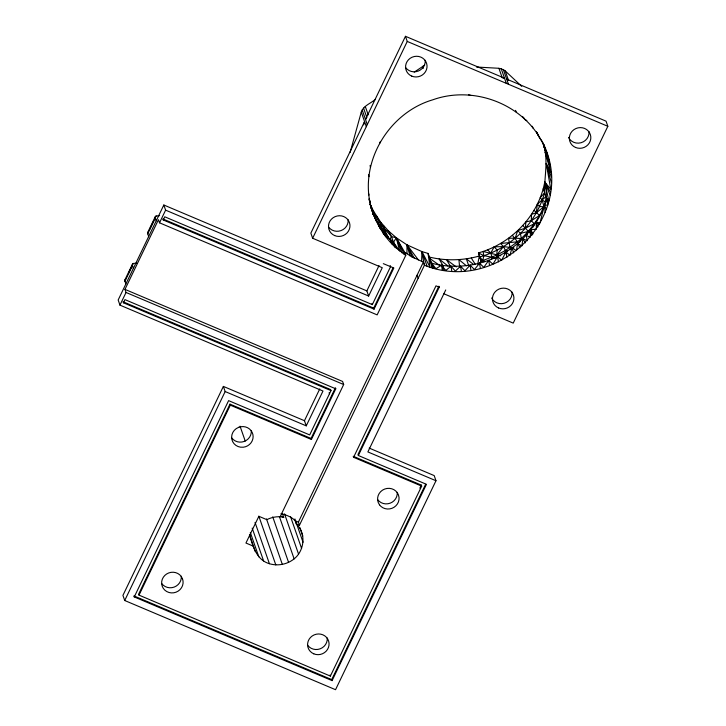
<?xml version="1.0" encoding="UTF-8"?>
<svg xmlns="http://www.w3.org/2000/svg" width="726" height="726" viewBox="0 0 726 726"><rect width="100%" height="100%" fill="white"/><g stroke="black" fill="none" stroke-linecap="round" stroke-linejoin="round"><path stroke-width="1.09" d="M306.245 425.853L304.457 420.708L223.372 386.404L225.16 391.55L306.245 425.853L322.988 391.024L119.953 305.129L126.043 292.469L124.972 289.384L158.45 219.724L159.52 222.809L377.148 314.884L405.734 255.425L395.171 247.158L391.505 236.622L381.849 225.886L374.435 214.261L369.906 204.042L373.264 210.721L380.76 222.292L388.437 230.922L396.332 237.756L404.691 252.294L412.032 256.977L423.385 262.095L424.438 265.226C497.519 294.974 578.731 216.266 543.112 143.194L547.368 154.792M406.959 253.801L406.987 244.871L396.332 237.756L391.505 236.622L388.437 230.922L380.424 228.871M547.876 156.435L545.934 150.763L549.283 161.726L543.955 146.171L549.845 164.63L545.199 152.161L550.925 172.643L546.261 163.613L550.762 189.25L544.754 182.008C538.51 215.794 511.304 243.755 478.461 252.893L479.886 256.968C500.405 250.978 518.918 238.201 531.296 220.695C537.222 212.219 541.741 202.817 544.618 192.871C544.155 177.271 548.357 161.526 543.955 146.171L549.183 161.335M421.579 261.342L421.988 251.613L406.987 244.871L409.963 255.815M517.447 243.882L517.547 241.794L512.375 235.324M543.075 143.104L544.772 147.805C527.575 105.56 475.212 84.552 432.85 99.789C387.348 113.074 356.874 165.655 372.429 211.33L370.487 205.658C375.07 221.33 383.165 235.959 395.171 247.158C386.749 233.463 374.516 221.766 370.487 205.658L371.93 209.696M505.16 253.428L505.423 250.461L503.472 246.577L500.541 243.482L517.547 241.794C530.987 230.351 541.687 215.35 546.977 198.425M529.78 232.865L525.361 228.218L525.905 221.92L531.296 220.695L539.554 215.486L534.046 210.304M497.301 257.077L496.648 255.189L497.201 250.116L494.161 246.849L490.74 253.084L492.092 257.222L491.466 259.227M533.419 226.902L534.291 223.744L531.296 220.695L531.541 214.306L536.296 212.818L537.367 204.079L545.979 196.61M550.526 192.209L544.754 182.008C551.188 203.48 536.813 223.635 522.892 238.709L521.885 245.942L517.593 243.528C494.252 263.456 461.119 271.097 431.435 263.175L428.041 253.419L421.988 251.613L424.093 264.219M550.117 195.149L544.754 182.008L548.838 200.975L546.596 198.552L547.776 205.077L544.427 205.213L539.972 223.054L536.187 222.056L536.396 229.107L530.76 229.806L530.134 237.338L526.196 235.269L527.267 240.769L522.892 238.709L517.593 243.528L516.44 250.597L511.975 247.993L509.906 255.343L505.977 251.967L501.63 260.198L497.564 256.605L492.9 264.219L488.716 260.371L483.806 267.34L479.532 263.248L474.459 269.546L470.121 265.19L464.939 270.798L460.574 266.179L455.374 271.097L451 266.206L445.855 270.426L441.508 265.262L436.008 268.674L431.435 263.175L432.142 267.776L428.041 253.419L429.974 267.132L421.988 251.613L427.079 266.224M477.708 264.137L479.342 256.006C463.097 260.643 445.646 261.051 429.229 257.031M384.254 232.402L384.871 229.625L383.682 225.877M255.298 551.606L249.481 534.59C252.739 545.997 256.487 559.964 269.419 563.721C277.867 566.28 287.251 564.392 294.13 558.875C304.602 550.517 306.299 533.138 296.217 523.845L295.146 520.76C291.453 516.631 286.117 515.07 281.044 513.563M479.378 263.674L481.093 261.042L482.699 260.598L483.897 255.688L483.062 251.459L500.777 255.797M350.104 152.478L361.276 112.094C363.417 105.651 370.732 103.437 375.451 99.335M363.662 124.836L364.57 121.56L310.855 233.119L312.643 238.255L382.266 267.703L368.645 296.045L165.61 210.15L163.822 205.004L366.857 290.899L368.645 296.045M510.269 249.653L508.572 238.237L515.142 238.21L517.756 230.596L525.361 228.218L534.291 223.744M527.13 234.471L528.174 231.449L520.469 233.418L517.756 230.596M379.526 143.621L380.37 141.525M519.662 242.33L521.268 238.518L520.469 233.418M312.643 238.255L407.25 41.436L405.462 36.3L504.516 78.208L502.21 77.755L498.916 68.289L476.456 67.019M125.77 284.156L124.772 280.145L132.386 264.318L133.266 263.456L136.797 263.148M148.603 236.667L147.605 232.656L155.21 216.829L156.09 215.967L159.62 215.658M128.511 273.348L133.266 263.456M149.438 229.815L153.712 220.913M154.665 218.934L156.09 215.967M124.836 281.452L132.441 265.625L132.386 264.318M147.659 233.963L155.273 218.136L155.21 216.829M163.822 205.004L118.166 299.992L119.953 305.129M159.52 222.809L165.61 210.15M358.345 455.511L439.239 287.206L438.885 286.18L357.982 454.485L358.345 455.511L426.452 484.324L332.1 680.625L134.246 596.926L228.608 400.625L309.693 434.928L330.992 390.606L123.42 302.787L124.945 299.62L335.766 388.809L311.409 439.466L230.323 405.162L229.97 404.137L311.055 438.44L311.409 439.466M383.31 263.656L393.837 267.994L374.053 309.158L163.232 219.969L164.748 216.802L372.329 304.611L390.588 266.623L390.234 265.598M223.372 386.404L122.93 595.374L124.718 600.511L335.539 689.7L435.981 480.739L434.193 475.594L369.18 448.087M124.718 600.511L225.16 391.55M405.462 36.3L365.496 119.436L366.857 117.539L363.554 108.074M229.97 404.137L138.657 594.104L139.011 595.129L330.375 676.087L421.688 486.121L421.334 485.095L353.217 456.273L353.58 457.307L421.688 486.121M139.011 595.129L230.323 405.162M304.457 420.708L319.767 388.873M366.857 290.899L379.017 265.607M311.055 438.44L335.403 387.784L335.766 388.809M374.053 309.158L373.69 308.123L392.993 267.967M124.972 289.384L342.599 381.449L343.67 384.535L280.499 515.968L283.739 517.339L282.668 514.253M296.217 523.845L299.466 525.225L298.386 522.139L423.385 262.095M299.466 525.225L424.438 265.226M353.58 457.307L435.999 285.835L439.239 287.206M445.728 289.946L367.873 451.926L435.981 480.739M419.855 488.153L421.334 485.095M332.1 680.625L331.737 679.6L425.599 484.315M498.916 68.289L503.363 69.642L505.26 70.957L508.554 80.423L506.666 79.107L606.047 121.16L607.834 126.297L513.228 323.115L443.885 293.776M396.469 248.301L393.483 242.302L396.332 237.756L399.636 250.996L393.483 242.302L390.18 239.045L386.395 237.184L381.449 228.318L380.851 229.507L377.801 222.465L376.485 221.43L373.681 214.261L375.714 219.896M404.464 252.748L404.691 252.294L405.734 255.425M389.971 239.117L391.505 236.622M495.186 258.565L492.092 257.222L483.897 255.688L478.461 252.893L479.886 256.968L482.699 260.598L496.648 255.189L503.472 246.577L513.972 247.929M380.578 227.283L381.849 225.886L380.76 222.292L388.537 237.883M544.618 192.871L540.235 197.654L542.258 199.977L545.743 202.264M147.605 232.656L148.485 231.794M124.772 280.145L125.652 279.283M536.296 212.818L543.919 206.765L542.258 199.977M517.547 241.794L505.423 250.461L496.648 255.189M414.237 72.119L424.656 65.195M372.483 214.379L374.435 214.261L376.803 216.638L381.849 225.886L378.999 224.57M494.161 246.849L503.472 246.577M543.919 206.765L539.545 206.556L537.367 204.079M515.142 238.21L521.268 238.518M283.739 517.339C278.076 515.932 271.96 517.103 266.805 519.653L258.864 516.295L245.942 543.039L253.537 546.242M479.342 256.006L481.093 261.042L484.133 261.768M468.533 94.761L470.693 95.396M505.423 250.461L507.365 251.132M482.699 260.598L485.522 261.587M407.25 41.436L607.834 126.297M373.69 308.123L162.869 218.934L163.232 219.969M126.043 292.469L343.67 384.535M295.146 520.76L298.386 522.139M331.737 679.6L133.893 595.892L134.246 596.926M526.831 120.552L524.844 119.536L523.655 117.648M429.719 258.474L439.584 265.317M456.282 266.905L446.508 259.708L450.782 266.859M473.788 264.618L466.346 258.828L468.724 265.652M447.96 266.015L439.121 258.973L443.377 266.306M466.41 265.816L458.923 259.59L459.631 267.313M539.2 224.633L536.187 222.056L537.884 226.911M505.26 70.957L521.722 86.358M487.573 249.789L490.74 253.084M522.793 225.514L525.361 228.218M412.032 256.977L406.987 244.871L418.403 259.935M430.182 260.797L432.696 264.146M542.15 141.37L539.218 137.414L537.095 132.758M471.265 257.984L475.339 264.427M522.629 116.45L523.682 118.256M517.593 243.528L519.97 247.802M434.266 268.321L431.435 263.175L432.551 267.885M522.892 238.709L525.197 242.92M406.987 244.871L414.165 258.029M533.002 233.963L530.76 229.806L531.913 235.36M444.076 270.253L441.508 265.262L442.315 269.99M383.137 233.173L381.449 228.318L385.234 235.905M546.415 209.242L544.427 205.213L545.135 212.491M404.418 254.59L396.332 237.756L401.977 252.857M515.524 110.37L516.322 112.149M537.149 132.967L538.447 135.88M381.449 228.318L384.145 234.571M374.725 217.473L374.435 214.261L370.287 204.505L372.483 210.313M536.478 131.696L537.603 134.392M532.294 126.26L533.038 128.103M551.306 176.745L546.261 163.613L551.306 182.662M369.026 198.761L369.788 200.766M379.916 228.064L377.801 222.465L379.063 226.576M373.028 212.936L375.033 218.326M545.199 152.161L550.29 166.771M503.363 69.642L508.454 84.252M543.193 188.805L548.284 203.407M501.221 68.743L506.312 83.345M511.975 247.993L513.663 252.848M422.55 66.293L423.276 68.398M365.287 106.468L368.218 114.88M362.201 109.971L367.283 124.582M361.276 112.094L366.358 126.705M417.087 275.199L418.158 278.285M390.18 239.045L391.877 243.9M371.975 303.586L372.329 304.611M330.992 390.606L330.639 389.572L123.057 301.762L123.42 302.787M329.114 392.739L329.477 393.773M299.811 527.484L302.76 535.96M294.919 518.945L303.032 542.249M290.536 516.658L301.599 548.439M284.547 513.854L298.558 554.11M279.374 516.504L294.13 558.875M330.012 675.053L330.375 676.087M272.74 516.858L288.594 562.405M240.052 426.207L245.234 441.072M266.487 518.918L282.35 564.465M155.273 218.136L156.208 220.84M258.837 516.186L275.807 564.919M255.035 522.411L269.419 563.721M252.185 528.129L263.62 560.962M250.316 532.467L258.801 556.833M132.441 265.625L133.384 268.33M543.075 143.176L544.083 146.225M373.264 210.721L374.435 214.261M369.189 199.605L370.115 202.454M545.934 150.763L548.765 159.666L547.35 155.927L547.34 153.803M369.235 199.913L370.532 204.115M479.886 256.968L481.093 261.042M368.436 192.944L369.008 195.067M368.545 174.539L368.953 176.663M505.977 251.967L506.911 257.294M497.564 256.605L498.444 261.85M451 266.206L451.799 271.016M488.716 260.371L489.56 265.544M460.574 266.179L461.364 271.079M479.532 263.248L480.358 268.33M470.121 265.19L470.92 270.181M370.097 165.41L370.423 167.524M251.296 430.609A10.799 10.3 -19.2 0 1 244.235 441.417A10.799 10.3 -19.2 0 1 231.766 437.959M181.291 576.244A10.799 10.3 -19.2 0 1 174.231 587.062A10.799 10.3 -19.2 0 1 161.762 583.595M327.245 637.991A10.799 10.3 -19.2 0 1 320.184 648.808A10.799 10.3 -19.2 0 1 307.715 645.341M397.249 492.355A10.799 10.3 -19.2 0 1 390.189 503.163A10.799 10.3 -19.2 0 1 377.72 499.706M348.144 219.76A10.799 10.3 -19.2 0 1 341.084 230.569A10.799 10.3 -19.2 0 1 328.615 227.111M425.218 60.294A10.799 10.3 -19.2 0 1 418.158 71.103A10.799 10.3 -19.2 0 1 405.689 67.645M589.013 131.624A10.799 10.3 -19.2 0 1 581.054 142.732A10.799 10.3 -19.2 0 1 568.549 137.441M512.102 292.161A10.799 10.3 -19.2 0 1 504.143 303.268A10.799 10.3 -19.2 0 1 491.638 297.978M238.727 427.305L236.231 428.621A10.799 10.3 -19.2 0 0 231.875 439.448A10.799 10.3 -19.2 0 0 240.487 447.171L243.292 447.216A10.799 10.3 -19.2 0 0 252.875 434.411A10.799 10.3 -19.2 0 0 238.727 427.305M379.507 504.842L378.219 502.483A10.799 10.3 -19.2 0 1 384.68 489.052A10.799 10.3 -19.2 0 1 398.438 494.869L399.037 497.492A10.799 10.3 -19.2 0 1 391.986 508.3A10.799 10.3 -19.2 0 1 379.507 504.842M182.48 578.767L181.191 576.408A10.799 10.3 -19.2 0 0 168.722 572.941A10.799 10.3 -19.2 0 0 161.662 583.758L162.261 586.381A10.799 10.3 -19.2 0 0 176.019 592.198A10.799 10.3 -19.2 0 0 182.48 578.767M313.759 653.817A10.799 10.3 -19.2 0 0 329.032 643.136A10.799 10.3 -19.2 0 0 312.18 636.003A10.799 10.3 -19.2 0 0 313.759 653.817M498.617 307.987A10.799 10.3 -19.2 0 0 513.89 297.297A10.799 10.3 -19.2 0 0 497.038 290.173A10.799 10.3 -19.2 0 0 498.617 307.987M411.733 76.112A10.799 10.3 -19.2 0 0 427.006 65.431A10.799 10.3 -19.2 0 0 410.154 58.307A10.799 10.3 -19.2 0 0 411.733 76.112M575.527 147.451A10.799 10.3 -19.2 0 0 590.801 136.769A10.799 10.3 -19.2 0 0 573.948 129.636A10.799 10.3 -19.2 0 0 575.527 147.451M334.659 235.578A10.799 10.3 -19.2 0 0 349.932 224.897A10.799 10.3 -19.2 0 0 333.08 217.764A10.799 10.3 -19.2 0 0 334.659 235.578"/></g></svg>
